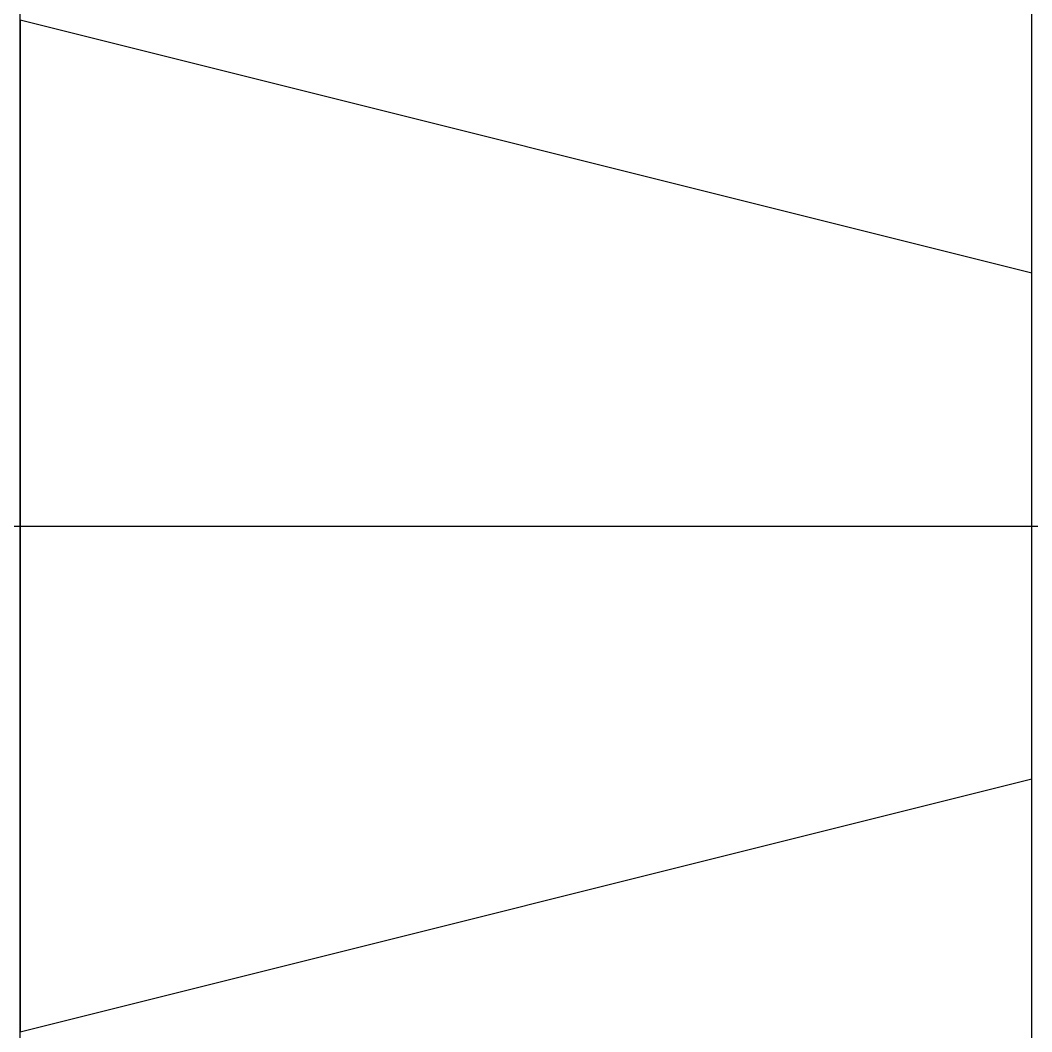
# Model space of a CAD drawing. Header units: millimetres. Extents: x 0 to 0.004, y 0 to 0.004.
import ezdxf

# ---------------------------------------------------------------- set-up
doc = ezdxf.new("R2010")
doc.units = ezdxf.units.MM
doc.header["$PDMODE"] = 2
doc.layers.add('Level 7', color=9, linetype='Continuous', lineweight=0, true_color=0xc8c8c8)

# ---------------------------------------------------------------- blocks, each defined once
blk = doc.blocks.new('001068')
at = {"layer": 'Level 7', "color": 2, "linetype": 'Continuous', "lineweight": 30, "flags": 128}
blk.add_lwpolyline([(-0.002, 0.002), (-0.002, -0.002), (0.002, -0.001), (0.002, 0.001), (-0.002, 0.002)], dxfattribs=at)

msp = doc.modelspace()

# ---------------------------------------------------------------- linework, layer by layer
for p in [(0, 0.002), (0.004, 0.002)]:
    msp.add_point(p)

# ---------------------------------------------------------------- block references
at = {"color": 2, "linetype": 'Continuous', "lineweight": 13}
msp.add_blockref('001068', (0.002, 0.002), dxfattribs=at)

doc.saveas('drawing.dxf')
